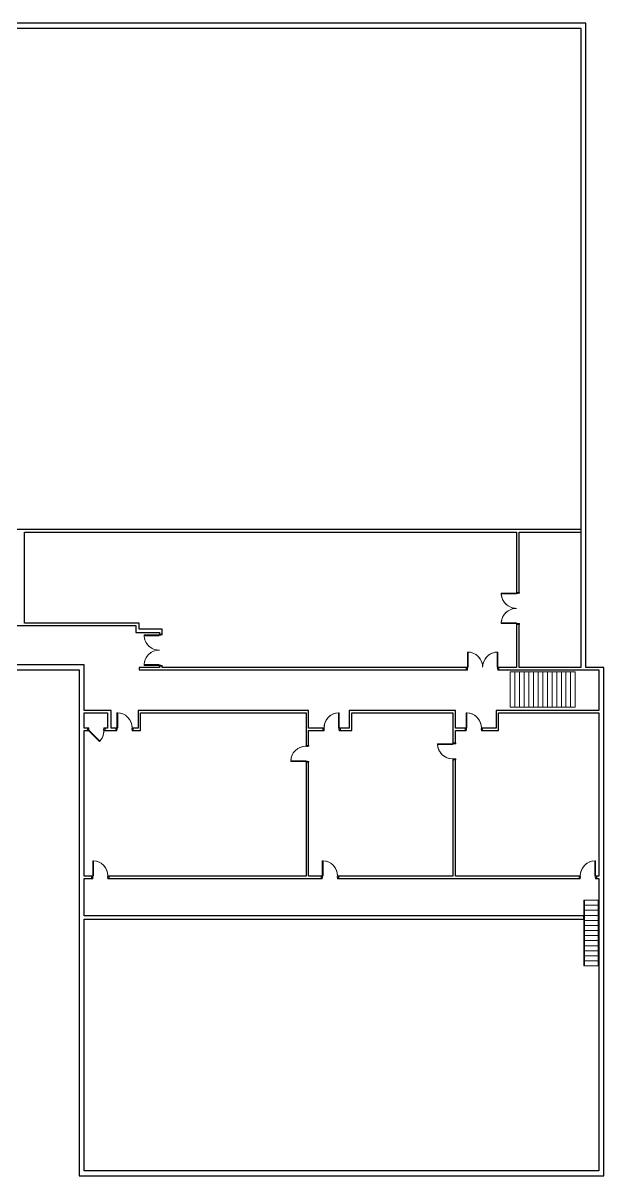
# Model space of a CAD drawing. Header units: inches. Extents: x -7329 to 7277, y -991 to 2141.
# Drawn here: x -5622 to -4245, y -593 to 2141 of the extents above; entities that cross this region are included whole.
import ezdxf

# ---------------------------------------------------------------- set-up
doc = ezdxf.new("R2010")
doc.units = ezdxf.units.IN
doc.header["$MEASUREMENT"] = 0
for name, color, linetype, lineweight in [('A-DOOR', 31, 'Continuous', 9), ('A-DOOR-FRAM', 31, 'Continuous', 15), ('A-FLOR-HRAL', 11, 'Continuous', 9), ('A-WALL', 113, 'Continuous', 9), ('S-STRS', 31, 'Continuous', 9)]:
    doc.layers.add(name, color=color, linetype=linetype, lineweight=lineweight)

# ---------------------------------------------------------------- blocks, each defined once
blk = doc.blocks.new('Railing - Railing-5264819-LEVEL 2 Map Export')
at = {"layer": 'A-FLOR-HRAL'}
for p, q in [((-4258.9, 60.9), (-4256.9, 60.9)), ((-4258.9, -95.1), (-4258.9, 60.9)), ((-4256.9, -95.1), (-4258.9, -95.1))]:
    blk.add_line(p, q, dxfattribs=at)
blk = doc.blocks.new('Railing - Railing-5264823-LEVEL 2 Map Export')
at = {"layer": 'A-FLOR-HRAL'}
for p, q in [((-4292.9, 60.9), (-4290.9, 60.9)), ((-4292.9, 24.1), (-4292.9, 60.9)), ((-4290.9, -95.1), (-4290.9, 60.9)), ((-4292.9, -95.1), (-4292.9, 16.1)), ((-4290.9, -95.1), (-4292.9, -95.1))]:
    blk.add_line(p, q, dxfattribs=at)
blk = doc.blocks.new('Door-Double-Lite_CE_ - WD Door-2_ WD Frame-LG Lite-5263802-LEVEL 2 Map Export')
at = {"layer": 'A-DOOR'}
for p, q in [((-36, 39.5), (-36, 3.5)), ((-34.25, 39.5), (-36, 39.5)), ((-36, 3.16), (-36, 39.5)), ((-34.25, 3.5), (-34.25, 39.5)), ((36, 39.5), (34.25, 39.5)), ((34.25, 39.5), (34.25, 3.5)), ((36, 3.5), (36, 39.5)), ((36, 3.16), (36, 39.5)), ((-36, 3.5), (-34.25, 3.5)), ((34.25, 3.5), (36, 3.5))]:
    blk.add_line(p, q, dxfattribs=at)
for centre, start, end in [((-36, 3.5), 359.5, 90), ((-36, 3.5), 359.5, 87.19661), ((36, 3.5), 90, 180.5), ((36, 3.5), 92.78996, 180.5)]:
    blk.add_arc(centre, 36, start, end, dxfattribs=at)
at = {"layer": 'A-DOOR-FRAM'}
for p, q in [((-36, 3.5), (-38, 3.5)), ((-38, 3.5), (-38, -3.5)), ((-36, 1.75), (-36, 3.5)), ((-35.5, 1.75), (-36, 1.75)), ((-35.5, -0.25), (-35.5, 1.75)), ((36, 1.75), (35.5, 1.75)), ((35.5, 1.75), (35.5, -0.25)), ((38, 3.5), (36, 3.5)), ((36, 3.5), (36, 1.75)), ((38, -3.5), (38, 3.5)), ((-38, -3.5), (-36, -3.5)), ((-36, -3.5), (-36, -0.25)), ((-36, -0.25), (-35.5, -0.25)), ((35.5, -0.25), (36, -0.25)), ((36, -0.25), (36, -3.5)), ((36, -3.5), (38, -3.5))]:
    blk.add_line(p, q, dxfattribs=at)
blk = doc.blocks.new('Door-Single-Lite_CE_ - WD Door-2_ WD Frame-LG Lite-5270366-LEVEL 2 Map Export')
at = {"layer": 'A-DOOR'}
for p, q in [((16.25, -3.5), (18, -3.5)), ((16.25, -39.5), (16.25, -3.5)), ((18, -3.5), (18, -39.5)), ((18, -39.5), (16.25, -39.5))]:
    blk.add_line(p, q, dxfattribs=at)
for start, end in [(179.5, 267.19661), (180.57735, 270)]:
    blk.add_arc((18, -3.5), 36, start, end, dxfattribs=at)
at = {"layer": 'A-DOOR-FRAM'}
for p, q in [((-20, 3.5), (-18, 3.5)), ((-20, -3.5), (-20, 3.5)), ((-18, 3.5), (-18, 0.25)), ((-18, 0.25), (-17.5, 0.25)), ((-17.5, 0.25), (-17.5, -1.75)), ((17.5, 0.25), (18, 0.25)), ((17.5, -1.75), (17.5, 0.25)), ((18, 3.5), (20, 3.5)), ((18, 0.25), (18, 3.5)), ((20, 3.5), (20, -3.5)), ((-18, -3.5), (-20, -3.5)), ((-18, -1.75), (-18, -3.5)), ((-17.5, -1.75), (-18, -1.75)), ((18, -1.75), (17.5, -1.75)), ((18, -3.5), (18, -1.75)), ((20, -3.5), (18, -3.5))]:
    blk.add_line(p, q, dxfattribs=at)
blk = doc.blocks.new('Door-Single-Lite_CE_ - WD Door-2_ WD Frame-LG Lite-5269594-LEVEL 2 Map Export')
at = {"layer": 'A-DOOR'}
for p, q in [((18, 39.5), (16.25, 39.5)), ((16.25, 39.5), (16.25, 3.5)), ((18, 3.5), (18, 39.5)), ((16.25, 3.5), (18, 3.5))]:
    blk.add_line(p, q, dxfattribs=at)
for start, end in [(90, 179.42265), (92.80339, 180.5)]:
    blk.add_arc((18, 3.5), 36, start, end, dxfattribs=at)
at = {"layer": 'A-DOOR-FRAM'}
for p, q in [((-18, 3.5), (-20, 3.5)), ((-20, 3.5), (-20, -3.5)), ((-18, 1.75), (-18, 3.5)), ((-17.5, 1.75), (-18, 1.75)), ((-17.5, -0.25), (-17.5, 1.75)), ((18, 1.75), (17.5, 1.75)), ((17.5, 1.75), (17.5, -0.25)), ((20, 3.5), (18, 3.5)), ((18, 3.5), (18, 1.75)), ((20, -3.5), (20, 3.5)), ((-20, -3.5), (-18, -3.5)), ((-18, -3.5), (-18, -0.25)), ((-18, -0.25), (-17.5, -0.25)), ((17.5, -0.25), (18, -0.25)), ((18, -0.25), (18, -3.5)), ((18, -3.5), (20, -3.5))]:
    blk.add_line(p, q, dxfattribs=at)
blk = doc.blocks.new('Door-Single-Lite_CE_ - WD Door-2_ WD Frame-LG Lite-5273201-LEVEL 2 Map Export')
at = {"layer": 'A-DOOR'}
for p, q in [((-7.5, 29), (-8.7, 27.7)), ((-8.7, 27.7), (16.8, 2.3)), ((18, 3.5), (-7.5, 29)), ((16.8, 2.3), (18, 3.5))]:
    blk.add_line(p, q, dxfattribs=at)
for start, end in [(135, 179.4226), (137.797, 180.5)]:
    blk.add_arc((18, 3.5), 36, start, end, dxfattribs=at)
at = {"layer": 'A-DOOR-FRAM'}
for p, q in [((-18, 3.5), (-20, 3.5)), ((-20, 3.5), (-20, -3.5)), ((-18, 1.8), (-18, 3.5)), ((-17.5, 1.8), (-18, 1.8)), ((-17.5, -0.2), (-17.5, 1.8)), ((18, 1.8), (17.5, 1.8)), ((17.5, 1.8), (17.5, -0.2)), ((20, 3.5), (18, 3.5)), ((18, 3.5), (18, 1.8)), ((20, -3.5), (20, 3.5)), ((-20, -3.5), (-18, -3.5)), ((-18, -3.5), (-18, -0.2)), ((-18, -0.2), (-17.5, -0.2)), ((17.5, -0.2), (18, -0.2)), ((18, -0.2), (18, -3.5)), ((18, -3.5), (20, -3.5))]:
    blk.add_line(p, q, dxfattribs=at)

msp = doc.modelspace()

# ---------------------------------------------------------------- linework, layer by layer
at = {"layer": 'A-WALL', "lineweight": 25}
for p, q in [((-4287.9, 2140.9), (-6228.4, 2140.9)), ((-4287.9, 612.9), (-4287.9, 2140.9)), ((-5715.9, 2128.9), (-4299.9, 2128.9)), ((-4299.9, 2128.9), (-4299.9, 612.9)), ((-4299.9, 939.9), (-5715.9, 939.9)), ((-5618.9, 933.9), (-4451.9, 933.9)), ((-5618.9, 717.9), (-5618.9, 933.9)), ((-4451.9, 933.9), (-4451.9, 790.9)), ((-4445.9, 933.9), (-4299.9, 933.9)), ((-4445.9, 790.9), (-4445.9, 933.9)), ((-4451.9, 790.9), (-4445.9, 790.9)), ((-5727.9, 711.9), (-5354.5, 711.9)), ((-5346.5, 717.9), (-5618.9, 717.9)), ((-5354.5, 711.9), (-5354.5, 695.8)), ((-5346.5, 703.8), (-5346.5, 717.9)), ((-4451.9, 714.9), (-4451.9, 612.9)), ((-4445.9, 714.9), (-4451.9, 714.9)), ((-4445.9, 612.9), (-4445.9, 714.9)), ((-5354.5, 695.8), (-5298.5, 695.8)), ((-5292.5, 703.8), (-5346.5, 703.8)), ((-5298.5, 695.8), (-5298.5, 691.8)), ((-5298.5, 691.8), (-5292.5, 691.8)), ((-5292.5, 691.8), (-5292.5, 703.8)), ((-6603.4, 606.9), (-5488.9, 606.9)), ((-5476.9, 618.9), (-5846.9, 618.9)), ((-5488.9, 606.9), (-5488.9, -593.1)), ((-5476.9, 510.9), (-5476.9, 618.9)), ((-5298.5, 612.9), (-5346.5, 612.9)), ((-5346.5, 612.9), (-5346.5, 606.9)), ((-5346.5, 606.9), (-4570.5, 606.9)), ((-5298.5, 615.8), (-5298.5, 612.9)), ((-5292.5, 615.8), (-5298.5, 615.8)), ((-5292.5, 612.9), (-5292.5, 615.8)), ((-4570.5, 612.9), (-5292.5, 612.9)), ((-4570.5, 606.9), (-4570.5, 612.9)), ((-4451.9, 612.9), (-4494.5, 612.9)), ((-4494.5, 612.9), (-4494.5, 606.9)), ((-4494.5, 606.9), (-4256.9, 606.9)), ((-4299.9, 612.9), (-4445.9, 612.9)), ((-4244.9, 612.9), (-4287.9, 612.9)), ((-4256.9, 606.9), (-4256.9, 510.9)), ((-4244.9, -593.1), (-4244.9, 612.9)), ((-5413.4, 510.9), (-5476.9, 510.9)), ((-5476.9, 468.9), (-5476.9, 504.9)), ((-5476.9, 504.9), (-5421.4, 504.9)), ((-5421.4, 504.9), (-5421.4, 468.9)), ((-5413.4, 468.9), (-5413.4, 510.9)), ((-4944.9, 510.9), (-5349.4, 510.9)), ((-5349.4, 510.9), (-5349.4, 468.9)), ((-5343.4, 504.9), (-4950.9, 504.9)), ((-5343.4, 462.9), (-5343.4, 504.9)), ((-4950.9, 504.9), (-4950.9, 427.9)), ((-4944.9, 468.9), (-4944.9, 510.9)), ((-4596.9, 510.9), (-4848.5, 510.9)), ((-4848.5, 510.9), (-4848.5, 468.9)), ((-4842.5, 504.9), (-4602.9, 504.9)), ((-4842.5, 462.9), (-4842.5, 504.9)), ((-4602.9, 504.9), (-4602.9, 433.9)), ((-4596.9, 468.9), (-4596.9, 510.9)), ((-4256.9, 510.9), (-4500.5, 510.9)), ((-4500.5, 510.9), (-4500.5, 468.9)), ((-4494.5, 504.9), (-4256.9, 504.9)), ((-4494.5, 462.9), (-4494.5, 504.9)), ((-4256.9, 504.9), (-4256.9, 117.9)), ((-5468.4, 468.9), (-5476.9, 468.9)), ((-5468.4, 462.9), (-5468.4, 468.9)), ((-5421.4, 468.9), (-5428.4, 468.9)), ((-5428.4, 468.9), (-5428.4, 462.9)), ((-5401.4, 468.9), (-5413.4, 468.9)), ((-5401.4, 462.9), (-5401.4, 468.9)), ((-5349.4, 468.9), (-5361.4, 468.9)), ((-5361.4, 468.9), (-5361.4, 462.9)), ((-4910.5, 468.9), (-4944.9, 468.9)), ((-4910.5, 462.9), (-4910.5, 468.9)), ((-4848.5, 468.9), (-4870.5, 468.9)), ((-4870.5, 468.9), (-4870.5, 462.9)), ((-4573.5, 468.9), (-4596.9, 468.9)), ((-4573.5, 462.9), (-4573.5, 468.9)), ((-4500.5, 468.9), (-4533.5, 468.9)), ((-4533.5, 468.9), (-4533.5, 462.9)), ((-5476.9, 117.9), (-5476.9, 462.9)), ((-5476.9, 462.9), (-5468.4, 462.9)), ((-5428.4, 462.9), (-5401.4, 462.9)), ((-5361.4, 462.9), (-5343.4, 462.9)), ((-4944.9, 427.9), (-4944.9, 462.9)), ((-4944.9, 462.9), (-4910.5, 462.9)), ((-4870.5, 462.9), (-4842.5, 462.9)), ((-4596.9, 433.9), (-4596.9, 462.9)), ((-4596.9, 462.9), (-4573.5, 462.9)), ((-4533.5, 462.9), (-4494.5, 462.9)), ((-4950.9, 427.9), (-4944.9, 427.9)), ((-4602.9, 433.9), (-4596.9, 433.9)), ((-4944.9, 387.9), (-4950.9, 387.9)), ((-4950.9, 387.9), (-4950.9, 117.9)), ((-4944.9, 117.9), (-4944.9, 387.9)), ((-4596.9, 393.9), (-4602.9, 393.9)), ((-4602.9, 393.9), (-4602.9, 117.9)), ((-4596.9, 117.9), (-4596.9, 393.9)), ((-5458.9, 117.9), (-5476.9, 117.9)), ((-5476.9, 24.1), (-5476.9, 111.9)), ((-5476.9, 111.9), (-5458.9, 111.9)), ((-5458.9, 111.9), (-5458.9, 117.9)), ((-4950.9, 117.9), (-5418.9, 117.9)), ((-5418.9, 117.9), (-5418.9, 111.9)), ((-5418.9, 111.9), (-4914.5, 111.9)), ((-4914.5, 117.9), (-4944.9, 117.9)), ((-4914.5, 111.9), (-4914.5, 117.9)), ((-4602.9, 117.9), (-4874.5, 117.9)), ((-4874.5, 117.9), (-4874.5, 111.9)), ((-4874.5, 111.9), (-4302.9, 111.9)), ((-4302.9, 117.9), (-4596.9, 117.9)), ((-4302.9, 111.9), (-4302.9, 117.9)), ((-4256.9, 117.9), (-4262.9, 117.9)), ((-4262.9, 117.9), (-4262.9, 111.9)), ((-4262.9, 111.9), (-4256.9, 111.9)), ((-4256.9, 111.9), (-4256.9, -581.1)), ((-4292.9, 24.1), (-5476.9, 24.1)), ((-5476.9, -581.1), (-5476.9, 16.1)), ((-5476.9, 16.1), (-4292.9, 16.1)), ((-4292.9, 16.1), (-4292.9, 24.1)), ((-5488.9, -593.1), (-4244.9, -593.1)), ((-4256.9, -581.1), (-5476.9, -581.1))]:
    msp.add_line(p, q, dxfattribs=at)
at = {"layer": 'S-STRS'}
for p, q in [((-4466.9, 518.3), (-4466.9, 602.3)), ((-4455.9, 602.3), (-4466.9, 602.3)), ((-4444.9, 602.3), (-4455.9, 602.3)), ((-4455.9, 518.3), (-4455.9, 602.3)), ((-4433.9, 602.3), (-4444.9, 602.3)), ((-4444.9, 518.3), (-4444.9, 602.3)), ((-4422.9, 602.3), (-4433.9, 602.3)), ((-4433.9, 518.3), (-4433.9, 602.3)), ((-4411.9, 602.3), (-4422.9, 602.3)), ((-4422.9, 518.3), (-4422.9, 602.3)), ((-4400.9, 602.3), (-4411.9, 602.3)), ((-4411.9, 518.3), (-4411.9, 602.3)), ((-4389.9, 602.3), (-4400.9, 602.3)), ((-4400.9, 518.3), (-4400.9, 602.3)), ((-4378.9, 602.3), (-4389.9, 602.3)), ((-4389.9, 518.3), (-4389.9, 602.3)), ((-4367.9, 602.3), (-4378.9, 602.3)), ((-4378.9, 518.3), (-4378.9, 602.3)), ((-4356.9, 602.3), (-4367.9, 602.3)), ((-4367.9, 518.3), (-4367.9, 602.3)), ((-4345.9, 602.3), (-4356.9, 602.3)), ((-4356.9, 518.3), (-4356.9, 602.3)), ((-4334.9, 602.3), (-4345.9, 602.3)), ((-4345.9, 518.3), (-4345.9, 602.3)), ((-4323.9, 602.3), (-4334.9, 602.3)), ((-4334.9, 518.3), (-4334.9, 602.3)), ((-4312.9, 602.3), (-4323.9, 602.3)), ((-4323.9, 518.3), (-4323.9, 602.3)), ((-4312.9, 518.3), (-4312.9, 602.3)), ((-4455.9, 518.3), (-4466.9, 518.3)), ((-4444.9, 518.3), (-4455.9, 518.3)), ((-4433.9, 518.3), (-4444.9, 518.3)), ((-4422.9, 518.3), (-4433.9, 518.3)), ((-4411.9, 518.3), (-4422.9, 518.3)), ((-4400.9, 518.3), (-4411.9, 518.3)), ((-4389.9, 518.3), (-4400.9, 518.3)), ((-4378.9, 518.3), (-4389.9, 518.3)), ((-4367.9, 518.3), (-4378.9, 518.3)), ((-4356.9, 518.3), (-4367.9, 518.3)), ((-4345.9, 518.3), (-4356.9, 518.3)), ((-4334.9, 518.3), (-4345.9, 518.3)), ((-4323.9, 518.3), (-4334.9, 518.3)), ((-4312.9, 518.3), (-4323.9, 518.3)), ((-4290.9, 60.9), (-4258.9, 60.9)), ((-4290.9, 48.9), (-4258.9, 48.9)), ((-4290.9, 36.9), (-4258.9, 36.9)), ((-4290.9, 24.9), (-4258.9, 24.9)), ((-4290.9, 12.9), (-4258.9, 12.9)), ((-4290.9, 0.9), (-4258.9, 0.9)), ((-4290.9, -11.1), (-4258.9, -11.1)), ((-4290.9, -23.1), (-4258.9, -23.1)), ((-4290.9, -35.1), (-4258.9, -35.1)), ((-4290.9, -47.1), (-4258.9, -47.1)), ((-4290.9, -59.1), (-4258.9, -59.1)), ((-4290.9, -71.1), (-4258.9, -71.1)), ((-4290.9, -83.1), (-4258.9, -83.1)), ((-4290.9, -95.1), (-4258.9, -95.1))]:
    msp.add_line(p, q, dxfattribs=at)

# ---------------------------------------------------------------- block references
at = {"layer": 'A-DOOR'}
for name, p, rotation in [('Door-Double-Lite_CE_ - WD Door-2_ WD Frame-LG Lite-5263802-LEVEL 2 Map Export', (-4448.9, 752.9), 89.99999999999989), ('Door-Double-Lite_CE_ - WD Door-2_ WD Frame-LG Lite-5263802-LEVEL 2 Map Export', (-5295.5, 653.8), 90), ('Door-Single-Lite_CE_ - WD Door-2_ WD Frame-LG Lite-5270366-LEVEL 2 Map Export', (-5381.4, 465.9), 180), ('Door-Single-Lite_CE_ - WD Door-2_ WD Frame-LG Lite-5270366-LEVEL 2 Map Export', (-4553.5, 465.9), 180), ('Door-Single-Lite_CE_ - WD Door-2_ WD Frame-LG Lite-5273201-LEVEL 2 Map Export', (-5448.4, 465.9), 180), ('Door-Single-Lite_CE_ - WD Door-2_ WD Frame-LG Lite-5270366-LEVEL 2 Map Export', (-4947.9, 407.9), 269.9999999999999), ('Door-Single-Lite_CE_ - WD Door-2_ WD Frame-LG Lite-5269594-LEVEL 2 Map Export', (-4599.9, 413.9), 89.99999999999991), ('Door-Single-Lite_CE_ - WD Door-2_ WD Frame-LG Lite-5270366-LEVEL 2 Map Export', (-5438.9, 114.9), 180), ('Door-Single-Lite_CE_ - WD Door-2_ WD Frame-LG Lite-5270366-LEVEL 2 Map Export', (-4894.5, 114.9), 180)]:
    msp.add_blockref(name, p, dxfattribs=dict(at, rotation=rotation))
for name, p in [('Door-Double-Lite_CE_ - WD Door-2_ WD Frame-LG Lite-5263802-LEVEL 2 Map Export', (-4532.5, 609.9)), ('Door-Single-Lite_CE_ - WD Door-2_ WD Frame-LG Lite-5269594-LEVEL 2 Map Export', (-4890.5, 465.9)), ('Door-Single-Lite_CE_ - WD Door-2_ WD Frame-LG Lite-5269594-LEVEL 2 Map Export', (-4282.9, 114.9))]:
    msp.add_blockref(name, p, dxfattribs=at)
at = {"layer": 'A-FLOR-HRAL'}
for name in ['Railing - Railing-5264823-LEVEL 2 Map Export', 'Railing - Railing-5264819-LEVEL 2 Map Export']:
    msp.add_blockref(name, (0, 0), dxfattribs=at)

doc.saveas('drawing.dxf')
